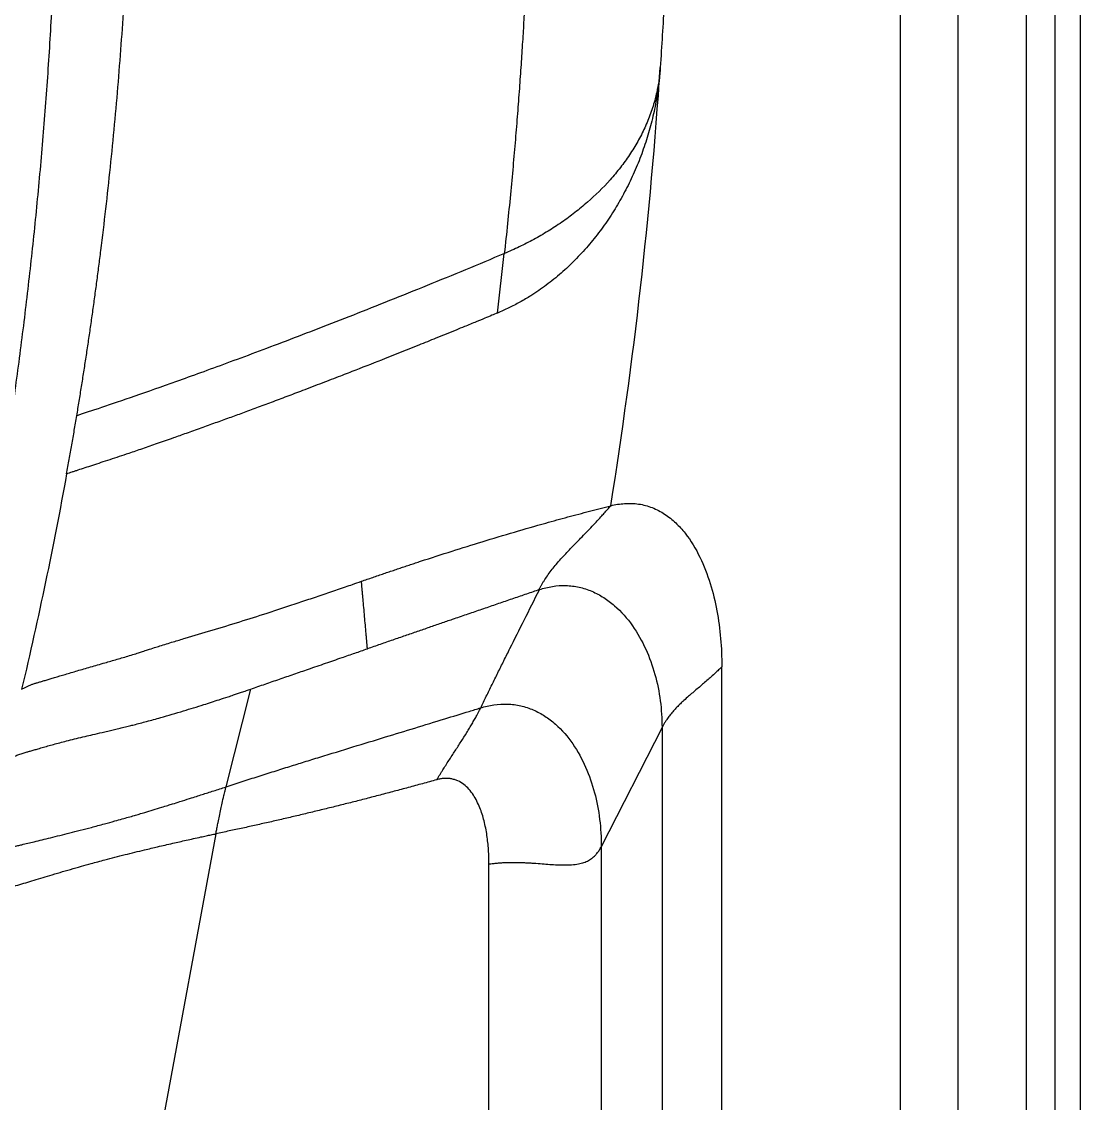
# Model space of a CAD drawing. Extents: x 526 to 610, y 679 to 808.
# Drawn here: x 602.64 to 610.24, y 713.94 to 721.71 of the extents above; entities that cross this region are included whole.
import ezdxf

# ---------------------------------------------------------------- set-up
doc = ezdxf.new("R2010")
doc.units = 0
doc.header["$MEASUREMENT"] = 0
doc.layers.add('1', color=4, linetype='Continuous')

# ---------------------------------------------------------------- blocks, each defined once
blk = doc.blocks.new('JETSETTER LX')
at = {"layer": '1', "color": 3, "linetype": 'Continuous', "lineweight": 25}
for p, q in [((82.8217, 33.9948), (82.8217, 4.8358)), ((83.2396, 4.327), (83.2396, 33.9948)), ((83.7311, 3.6938), (83.7305, 33.9948)), ((83.9335, 33.9948), (83.934, 3.4171)), ((81.0981, 24.5027), (81.0983, 24.5054)), ((79.928, 22.741), (79.9774, 23.168)), ((81.5406, 5.0708), (81.5406, 20.2004)), ((77.9774, 19.3373), (78.1559, 20.0398)), ((81.1107, 19.7632), (80.6744, 18.9076)), ((81.1107, 19.7632), (81.1107, 5.0708)), ((77.9045, 19.0001), (77.1964, 15.1843)), ((80.6744, 18.9076), (80.6744, 5.7041)), ((79.8669, 5.7041), (79.8669, 18.7825))]:
    blk.add_line(p, q, dxfattribs=at)
at = {"layer": '1', "color": 4, "linetype": 'Continuous', "lineweight": 25}
blk.add_line((84.1176, 3), (84.1176, 33.9948), dxfattribs=at)
at = {"layer": '1', "color": 3, "linetype": 'Continuous', "lineweight": 25}
for points, knots in [([(76.3436, 31.9002), (76.3492, 31.8663), (76.3604, 31.7985), (76.3767, 31.6969), (76.3927, 31.5955), (76.4083, 31.4943), (76.4236, 31.3933), (76.4385, 31.2926), (76.453, 31.192), (76.4671, 31.0916), (76.481, 30.9915), (76.4944, 30.8915), (76.5075, 30.7918), (76.5203, 30.6923), (76.5327, 30.593), (76.5447, 30.494), (76.5565, 30.3951), (76.5678, 30.2965), (76.5789, 30.1981), (76.5896, 30.1), (76.5999, 30.002), (76.61, 29.9043), (76.6197, 29.8069), (76.6291, 29.7096), (76.6381, 29.6126), (76.6469, 29.5159), (76.6553, 29.4193), (76.6634, 29.3231), (76.6712, 29.227), (76.6787, 29.1312), (76.6858, 29.0357), (76.6927, 28.9403), (76.6993, 28.8453), (76.7055, 28.7505), (76.7115, 28.6559), (76.7171, 28.5616), (76.7225, 28.4675), (76.7276, 28.3737), (76.7324, 28.2801), (76.7369, 28.1868), (76.7411, 28.0938), (76.745, 28.001), (76.7487, 27.9084), (76.7521, 27.8162), (76.7552, 27.7241), (76.758, 27.6324), (76.7606, 27.5409), (76.7628, 27.4496), (76.7649, 27.3587), (76.7666, 27.268), (76.7681, 27.1775), (76.7694, 27.0873), (76.7704, 26.9974), (76.7711, 26.9078), (76.7719, 26.7623), (76.7719, 26.5614), (76.7699, 26.3055), (76.7659, 26.0511), (76.7599, 25.7982), (76.752, 25.5469), (76.7422, 25.2971), (76.7306, 25.0489), (76.7172, 24.8021), (76.702, 24.5569), (76.6851, 24.3133), (76.6665, 24.0711), (76.6462, 23.8305), (76.6242, 23.5913), (76.6007, 23.3537), (76.5756, 23.1176), (76.549, 22.883), (76.5209, 22.6499), (76.4913, 22.4183), (76.4602, 22.1882), (76.4278, 21.9595), (76.4049, 21.8077), (76.3935, 21.732)], [0, 0, 0, 0, 0.010103, 0.020181, 0.030234, 0.040262, 0.050265, 0.060242, 0.070194, 0.08012, 0.090021, 0.099897, 0.109747, 0.119571, 0.12937, 0.139143, 0.148891, 0.158613, 0.168309, 0.177979, 0.187623, 0.197242, 0.206835, 0.216402, 0.225942, 0.235457, 0.244946, 0.254409, 0.263846, 0.273257, 0.282641, 0.292, 0.301332, 0.310639, 0.319919, 0.329172, 0.3384, 0.347601, 0.356776, 0.365925, 0.375047, 0.384144, 0.393213, 0.402257, 0.411274, 0.420265, 0.429229, 0.438167, 0.447078, 0.455963, 0.464822, 0.473654, 0.48246, 0.491239, 0.499993, 0.525205, 0.550268, 0.575184, 0.599953, 0.624577, 0.649058, 0.673397, 0.697595, 0.721655, 0.745576, 0.769361, 0.793011, 0.816527, 0.839911, 0.863164, 0.886287, 0.909282, 0.932149, 0.95489, 0.977507, 1, 1, 1, 1]), ([(76.9046, 22.0032), (76.9104, 22.0379), (76.9219, 22.1075), (76.9388, 22.2124), (76.9555, 22.3179), (76.9718, 22.4242), (76.9879, 22.5313), (77.0037, 22.6391), (77.0191, 22.7476), (77.0343, 22.8569), (77.0491, 22.967), (77.0636, 23.0778), (77.0984, 23.3515), (77.1489, 23.7927), (77.2055, 24.4004), (77.2494, 25.0119), (77.2801, 25.6224), (77.2977, 26.2292), (77.3023, 26.8297), (77.2942, 27.4265), (77.2735, 28.0257), (77.2396, 28.6315), (77.2028, 29.1046), (77.1717, 29.4431), (77.1516, 29.6449), (77.1301, 29.8464), (77.1072, 30.0474), (77.0829, 30.248), (77.0572, 30.4482), (77.0302, 30.6479), (77.0017, 30.8471), (76.9719, 31.0458), (76.9407, 31.2441), (76.9082, 31.4417), (76.8854, 31.5732), (76.874, 31.6389)], [0, 0, 0, 0, 0.010901, 0.021871, 0.032913, 0.044024, 0.055207, 0.066462, 0.077788, 0.089186, 0.100657, 0.112201, 0.123818, 0.186166, 0.249786, 0.312921, 0.37611, 0.439151, 0.501, 0.562147, 0.624054, 0.686711, 0.750108, 0.771077, 0.792024, 0.812946, 0.833843, 0.854714, 0.875558, 0.896374, 0.917161, 0.937918, 0.958645, 0.979339, 1, 1, 1, 1]), ([(79.9541, 30.474), (79.9581, 30.4394), (79.9661, 30.3702), (79.9777, 30.2664), (79.989, 30.1625), (79.9999, 30.0586), (80.0105, 29.9546), (80.0208, 29.8506), (80.0307, 29.7466), (80.0403, 29.6426), (80.0495, 29.5385), (80.0585, 29.4344), (80.067, 29.3303), (80.0753, 29.2261), (80.0832, 29.1219), (80.0907, 29.0177), (80.098, 28.9135), (80.1049, 28.8092), (80.1114, 28.7049), (80.1176, 28.6006), (80.1235, 28.4963), (80.1291, 28.392), (80.1343, 28.2876), (80.1391, 28.1832), (80.1437, 28.0789), (80.1479, 27.9745), (80.1517, 27.87), (80.1552, 27.7656), (80.1584, 27.6612), (80.1612, 27.5567), (80.1638, 27.4523), (80.1659, 27.3478), (80.1677, 27.2433), (80.1692, 27.1388), (80.1704, 27.0344), (80.1712, 26.9299), (80.1719, 26.7897), (80.1718, 26.5593), (80.1683, 26.1838), (80.1558, 25.6443), (80.1361, 25.1804), (80.1175, 24.8441), (80.1081, 24.6871), (80.0974, 24.5228), (80.0853, 24.351), (80.0718, 24.1719), (80.0566, 23.9853), (80.0398, 23.7914), (80.021, 23.5901), (80.0004, 23.3814), (79.9852, 23.24), (79.9774, 23.168)], [0, 0, 0, 0, 0.014271, 0.028542, 0.042813, 0.057084, 0.071355, 0.085626, 0.099898, 0.114169, 0.12844, 0.142711, 0.156982, 0.171253, 0.185524, 0.199796, 0.214067, 0.228338, 0.242609, 0.256881, 0.271152, 0.285423, 0.299694, 0.313966, 0.328237, 0.342509, 0.35678, 0.371051, 0.385323, 0.399594, 0.413866, 0.428137, 0.442409, 0.45668, 0.470952, 0.485224, 0.499495, 0.528369, 0.579656, 0.653354, 0.749463, 0.76991, 0.791381, 0.813875, 0.837393, 0.861935, 0.8875, 0.91409, 0.941703, 0.97034, 1, 1, 1, 1]), ([(81.0855, 29.1265), (81.0882, 29.0882), (81.0936, 29.0116), (81.1013, 28.8967), (81.1086, 28.7817), (81.1155, 28.6667), (81.122, 28.5517), (81.1281, 28.4367), (81.1338, 28.3216), (81.1391, 28.2065), (81.144, 28.0913), (81.1485, 27.9761), (81.1526, 27.8609), (81.1563, 27.7457), (81.1596, 27.6304), (81.1626, 27.5151), (81.1651, 27.3997), (81.1672, 27.2844), (81.1689, 27.169), (81.1703, 27.0535), (81.1712, 26.9381), (81.1719, 26.7839), (81.1718, 26.5909), (81.17, 26.3592), (81.1667, 26.1275), (81.1618, 25.8958), (81.1552, 25.6641), (81.1471, 25.4324), (81.1374, 25.2006), (81.126, 24.9689), (81.1132, 24.7371), (81.1033, 24.5826), (81.0983, 24.5054)], [0, 0, 0, 0, 0.024905, 0.049811, 0.074718, 0.099627, 0.124537, 0.14945, 0.174365, 0.199282, 0.224203, 0.249127, 0.274055, 0.298987, 0.323922, 0.348863, 0.373808, 0.398758, 0.423714, 0.448675, 0.473642, 0.498616, 0.548706, 0.598801, 0.648903, 0.699013, 0.749135, 0.799271, 0.849423, 0.899594, 0.949785, 1, 1, 1, 1]), ([(81.0981, 24.5027), (81.0975, 24.4934), (81.0962, 24.4748), (81.0937, 24.4469), (81.0909, 24.419), (81.0877, 24.3911), (81.0842, 24.3631), (81.0802, 24.3352), (81.0759, 24.3072), (81.0713, 24.2792), (81.0662, 24.2513), (81.0537, 24.1866), (81.0301, 24.0855), (80.9894, 23.9502), (80.9404, 23.8177), (80.8833, 23.6888), (80.8185, 23.5641), (80.7462, 23.4441), (80.6667, 23.3299), (80.5799, 23.2216), (80.4867, 23.1204), (80.3866, 23.0263), (80.2807, 22.9407), (80.1934, 22.8808), (80.1292, 22.8416), (80.0896, 22.819), (80.0498, 22.7976), (80.0096, 22.7774), (79.969, 22.7585), (79.9417, 22.7468), (79.928, 22.741)], [0, 0, 0, 0, 0.012545, 0.025108, 0.037693, 0.0503, 0.062932, 0.075589, 0.088275, 0.10099, 0.113737, 0.126517, 0.189679, 0.253256, 0.316478, 0.37975, 0.442794, 0.505476, 0.568133, 0.630068, 0.69226, 0.753519, 0.815415, 0.876385, 0.8972, 0.917907, 0.938524, 0.959066, 0.979553, 1, 1, 1, 1]), ([(81.0981, 24.5027), (81.0976, 24.4953), (81.0965, 24.4803), (81.0943, 24.4579), (81.0917, 24.4356), (81.0887, 24.4133), (81.0852, 24.3911), (81.0814, 24.3689), (81.0771, 24.3468), (81.0724, 24.3247), (81.0673, 24.3027), (81.0546, 24.2524), (81.0303, 24.1743), (80.9881, 24.0715), (80.9371, 23.9719), (80.8784, 23.8765), (80.8121, 23.7847), (80.7144, 23.6677), (80.6044, 23.5597), (80.4849, 23.4615), (80.3904, 23.3923), (80.2917, 23.328), (80.2068, 23.2789), (80.1373, 23.2421), (80.0846, 23.216), (80.0314, 23.1911), (79.9954, 23.1757), (79.9775, 23.168)], [0, 0, 0, 0, 0.0122682, 0.0245323, 0.0367961, 0.0490635, 0.0613382, 0.0736242, 0.0859254, 0.0982458, 0.1105892, 0.1229597, 0.1831798, 0.244313, 0.3046437, 0.3662651, 0.4274211, 0.4899749, 0.6156932, 0.6789395, 0.7432082, 0.8072474, 0.8716686, 0.9038214, 0.9359107, 0.9679604, 1, 1, 1, 1]), ([(79.9775, 23.168), (79.8845, 23.1289), (79.7914, 23.0901), (79.6061, 23.0135), (79.4217, 22.938), (79.1513, 22.8291), (78.9773, 22.7602), (78.7224, 22.66), (78.5605, 22.5975), (78.2567, 22.482), (77.9728, 22.3758), (77.6108, 22.2448), (77.3118, 22.14), (77.0735, 22.0589), (76.9542, 22.0194), (76.9047, 22.0032)], [0, 0, 0, 0, 0.0625, 0.0625, 0.125, 0.1875, 0.25, 0.25, 0.375, 0.375, 0.5, 0.625, 0.75, 0.875, 1, 1, 1, 1]), ([(79.928, 22.741), (79.9147, 22.7355), (79.8844, 22.723), (79.8338, 22.702), (79.768, 22.6749), (79.6994, 22.6467), (79.6024, 22.6071), (79.4928, 22.5625), (79.3221, 22.4936), (79.1287, 22.4167), (78.9418, 22.3431), (78.7912, 22.2849), (78.6631, 22.2359), (78.5349, 22.1867), (78.4133, 22.1404), (78.3031, 22.0991), (78.1966, 22.0595), (78.0957, 22.0222), (77.9969, 21.986), (77.8972, 21.95), (77.794, 21.9131), (77.6936, 21.8771), (77.5884, 21.8398), (77.4826, 21.8028), (77.3758, 21.7659), (77.2851, 21.7348), (77.2075, 21.7088), (77.1403, 21.6867), (77.0765, 21.6658), (77.0166, 21.6462), (76.9618, 21.6283), (76.9204, 21.6146), (76.8902, 21.6047), (76.869, 21.5977), (76.8495, 21.5914), (76.8377, 21.5876), (76.8319, 21.5857)], [0, 0, 0, 0, 0.009534, 0.021604, 0.036224, 0.056694, 0.071004, 0.106321, 0.136306, 0.196239, 0.250003, 0.278295, 0.312646, 0.350467, 0.380934, 0.412056, 0.442282, 0.471605, 0.500017, 0.530437, 0.562993, 0.597544, 0.628882, 0.67023, 0.71061, 0.750011, 0.780014, 0.810686, 0.842306, 0.873957, 0.906154, 0.937743, 0.953756, 0.969468, 0.984882, 1, 1, 1, 1]), ([(76.8319, 21.5857), (76.8381, 21.6204), (76.8507, 21.6897), (76.869, 21.794), (76.8871, 21.8985), (76.8988, 21.9683), (76.9046, 22.0032)], [0, 0, 0, 0, 0.249261, 0.499012, 0.749256, 1, 1, 1, 1]), ([(80.7422, 21.3566), (80.7748, 21.3649), (80.8083, 21.3702), (80.8755, 21.3747), (80.9094, 21.3739), (80.9761, 21.3641), (81.0417, 21.3465), (81.1315, 21.299), (81.2108, 21.2355), (81.2561, 21.1854), (81.3189, 21.1061), (81.3536, 21.0479), (81.4123, 20.9265), (81.4364, 20.8633), (81.4765, 20.7346), (81.4924, 20.669), (81.5297, 20.4702), (81.5406, 20.3352), (81.5406, 20.2004)], [0, 0, 0, 0, 0.0625, 0.0625, 0.125, 0.125, 0.1875, 0.25, 0.3125, 0.375, 0.375, 0.5, 0.5, 0.625, 0.625, 0.75, 0.75, 1, 1, 1, 1]), ([(78.9506, 20.8138), (78.9642, 20.8185), (78.9913, 20.828), (79.0318, 20.842), (79.0718, 20.8558), (79.1114, 20.8693), (79.1506, 20.8826), (79.1893, 20.8958), (79.2276, 20.9086), (79.2653, 20.9213), (79.3026, 20.9337), (79.3395, 20.9459), (79.4384, 20.9785), (79.5972, 21.0297), (79.8222, 21.0998), (80.0468, 21.1671), (80.2262, 21.2185), (80.3543, 21.2542), (80.4333, 21.2758), (80.5116, 21.2968), (80.5891, 21.3173), (80.6659, 21.3373), (80.7168, 21.3502), (80.7422, 21.3566)], [0, 0, 0, 0, 0.024254, 0.048162, 0.071724, 0.094941, 0.117813, 0.14034, 0.162523, 0.184361, 0.205855, 0.227006, 0.247814, 0.375939, 0.497065, 0.625055, 0.747706, 0.790953, 0.833723, 0.876014, 0.917824, 0.959153, 1, 1, 1, 1]), ([(80.2288, 20.7581), (80.2301, 20.7606), (80.2328, 20.7659), (80.2372, 20.7741), (80.2419, 20.7826), (80.2486, 20.7942), (80.2573, 20.8089), (80.2722, 20.8323), (80.2931, 20.8628), (80.3207, 20.8993), (80.3515, 20.937), (80.3947, 20.9867), (80.4417, 21.0368), (80.4895, 21.0863), (80.527, 21.1247), (80.5637, 21.1623), (80.6008, 21.2007), (80.6361, 21.2379), (80.6684, 21.2729), (80.696, 21.3035), (80.7195, 21.3301), (80.7347, 21.3479), (80.7422, 21.3566)], [0, 0, 0, 0, 0.014907, 0.030245, 0.046022, 0.062243, 0.093212, 0.124529, 0.184904, 0.249246, 0.308497, 0.374159, 0.499174, 0.561733, 0.624313, 0.692803, 0.749513, 0.814565, 0.874748, 0.917767, 0.959518, 1, 1, 1, 1]), ([(77.3294, 20.2938), (77.3357, 20.2959), (77.3513, 20.3012), (77.3794, 20.3106), (77.4174, 20.3231), (77.4592, 20.3364), (77.5201, 20.3554), (77.5935, 20.3779), (77.7172, 20.4148), (77.8753, 20.4617), (78.0721, 20.5215), (78.2807, 20.5882), (78.4606, 20.6474), (78.6124, 20.698), (78.7051, 20.7293), (78.7798, 20.7547), (78.834, 20.7733), (78.8911, 20.7931), (78.9292, 20.8063), (78.9506, 20.8138)], [0, 0, 0, 0, 0.014221, 0.035117, 0.062705, 0.098021, 0.125499, 0.19261, 0.25095, 0.375893, 0.50049, 0.617157, 0.750292, 0.813132, 0.875151, 0.905967, 0.937576, 0.964853, 1, 1, 1, 1]), ([(78.9937, 20.3291), (78.9934, 20.3328), (78.9927, 20.3401), (78.9917, 20.3513), (78.9907, 20.3625), (78.9897, 20.3737), (78.9888, 20.3849), (78.9878, 20.396), (78.9868, 20.4071), (78.9859, 20.4181), (78.9849, 20.429), (78.9826, 20.4553), (78.9788, 20.4983), (78.9734, 20.5603), (78.9678, 20.6233), (78.9631, 20.6746), (78.9597, 20.7128), (78.9574, 20.7383), (78.9551, 20.7637), (78.9528, 20.7888), (78.9514, 20.8055), (78.9506, 20.8138)], [0, 0, 0, 0, 0.030326, 0.059958, 0.0889, 0.117161, 0.144744, 0.171656, 0.197901, 0.223486, 0.248416, 0.272694, 0.401741, 0.525884, 0.649007, 0.766449, 0.813839, 0.860873, 0.907569, 0.95394, 1, 1, 1, 1]), ([(80.2298, 20.7537), (80.2144, 20.7485), (80.1836, 20.738), (80.1372, 20.7222), (80.0904, 20.7062), (80.0432, 20.6901), (79.9957, 20.6738), (79.9478, 20.6575), (79.8996, 20.641), (79.8511, 20.6243), (79.8022, 20.6076), (79.753, 20.5907), (79.7034, 20.5737), (79.6535, 20.5565), (79.5927, 20.5356), (79.5205, 20.5108), (79.4365, 20.4819), (79.3509, 20.4524), (79.2637, 20.4223), (79.175, 20.3917), (79.0847, 20.3606), (79.0243, 20.3397), (78.9937, 20.3291)], [0, 0, 0, 0, 0.036479, 0.073293, 0.110443, 0.147929, 0.185753, 0.223914, 0.262414, 0.301252, 0.340428, 0.379943, 0.419798, 0.459991, 0.500524, 0.56715, 0.635356, 0.70514, 0.776501, 0.849435, 0.923936, 1, 1, 1, 1]), ([(79.8074, 19.905), (79.8209, 19.9325), (79.8481, 19.9882), (79.8894, 20.0721), (79.9316, 20.1574), (79.9746, 20.244), (80.0375, 20.3704), (80.1227, 20.5404), (80.1933, 20.681), (80.2298, 20.7537)], [0, 0, 0, 0, 0.0962075, 0.1943774, 0.2944486, 0.39635, 0.5000001, 0.7412457, 1, 1, 1, 1]), ([(80.2298, 20.7538), (80.2601, 20.7641), (80.2912, 20.772), (80.3546, 20.7822), (80.3868, 20.7845), (80.4511, 20.7828), (80.5153, 20.7749), (80.6076, 20.7448), (80.6932, 20.699), (80.7447, 20.6599), (80.8177, 20.5964), (80.8605, 20.5475), (80.935, 20.4423), (80.9985, 20.3294), (81.0423, 20.2077), (81.0942, 20.0213), (81.1107, 19.8922), (81.1107, 19.7632)], [0, 0, 0, 0, 0.0625, 0.0625, 0.125, 0.125, 0.1875, 0.25, 0.3125, 0.375, 0.375, 0.5, 0.5, 0.625, 0.75, 0.75, 1, 1, 1, 1]), ([(76.6206, 20.0857), (76.6245, 20.0868), (76.6324, 20.0891), (76.6446, 20.0927), (76.6574, 20.0964), (76.6706, 20.1004), (76.6844, 20.1045), (76.6987, 20.1087), (76.7135, 20.1132), (76.7289, 20.1178), (76.7636, 20.1282), (76.8214, 20.1454), (76.9078, 20.1708), (77.0029, 20.1984), (77.0851, 20.2222), (77.1497, 20.2409), (77.1935, 20.2536), (77.2381, 20.2667), (77.2833, 20.28), (77.3141, 20.2892), (77.3294, 20.2938)], [0, 0, 0, 0, 0.024391, 0.049133, 0.074228, 0.099678, 0.125485, 0.15165, 0.178175, 0.20506, 0.232308, 0.356217, 0.483948, 0.613506, 0.743558, 0.795569, 0.847227, 0.898523, 0.94945, 1, 1, 1, 1]), ([(78.1559, 20.0398), (78.173, 20.0458), (78.207, 20.0577), (78.2754, 20.0814), (78.3613, 20.1111), (78.4651, 20.1469), (78.5757, 20.185), (78.6909, 20.2248), (78.8024, 20.2631), (78.9026, 20.2977), (78.9638, 20.3188), (78.9937, 20.3291)], [0, 0, 0, 0, 0.062506, 0.125013, 0.250027, 0.374639, 0.500031, 0.646986, 0.785716, 0.894993, 1, 1, 1, 1]), ([(81.5406, 20.2004), (81.5368, 20.1965), (81.529, 20.1886), (81.517, 20.1769), (81.5049, 20.1652), (81.4925, 20.1536), (81.4741, 20.1366), (81.449, 20.1141), (81.418, 20.0872), (81.3862, 20.0602), (81.3443, 20.025), (81.3012, 19.9884), (81.2629, 19.9538), (81.2351, 19.9273), (81.2108, 19.9026), (81.1866, 19.8757), (81.1648, 19.8489), (81.1468, 19.8241), (81.1325, 19.8021), (81.121, 19.7828), (81.1141, 19.7697), (81.1107, 19.7632)], [0, 0, 0, 0, 0.024412, 0.049063, 0.073957, 0.099096, 0.124485, 0.185107, 0.249027, 0.308441, 0.374246, 0.499976, 0.574331, 0.62575, 0.691742, 0.75097, 0.814941, 0.875516, 0.917698, 0.959188, 1, 1, 1, 1]), ([(76.5083, 20.0383), (76.5115, 20.0402), (76.5179, 20.0439), (76.5279, 20.0492), (76.538, 20.0543), (76.5481, 20.0591), (76.5584, 20.0636), (76.5687, 20.0679), (76.579, 20.0719), (76.5894, 20.0757), (76.5998, 20.0793), (76.6102, 20.0826), (76.6172, 20.0847), (76.6206, 20.0857)], [0, 0, 0, 0, 0.100287, 0.198756, 0.295386, 0.390157, 0.483051, 0.574049, 0.663133, 0.750286, 0.835492, 0.918735, 1, 1, 1, 1]), ([(77.2437, 19.7655), (77.2507, 19.7672), (77.2641, 19.7704), (77.2832, 19.7751), (77.3003, 19.7794), (77.3254, 19.7857), (77.3604, 19.7947), (77.4238, 19.8117), (77.5263, 19.8404), (77.6629, 19.8803), (77.8044, 19.9234), (77.9118, 19.958), (77.9834, 19.9815), (78.0274, 19.9961), (78.0598, 20.0069), (78.0907, 20.0172), (78.1227, 20.0282), (78.1451, 20.036), (78.1559, 20.0398)], [0, 0, 0, 0, 0.0263838, 0.0501163, 0.071196, 0.0896219, 0.1424634, 0.1982917, 0.3162794, 0.4999813, 0.6555446, 0.7703345, 0.8352261, 0.8750216, 0.9040548, 0.9330948, 0.9677999, 1, 1, 1, 1]), ([(77.9774, 19.3373), (78.0162, 19.35), (78.0932, 19.3752), (78.2083, 19.4123), (78.3222, 19.4486), (78.4324, 19.4833), (78.5419, 19.5174), (78.6932, 19.5641), (78.8882, 19.6237), (79.1155, 19.6934), (79.3356, 19.7607), (79.5361, 19.8218), (79.6942, 19.8701), (79.7801, 19.8965), (79.8074, 19.905)], [0, 0, 0, 0, 0.064071, 0.127384, 0.189962, 0.251818, 0.308649, 0.369721, 0.500008, 0.62789, 0.741788, 0.859794, 0.955285, 1, 1, 1, 1]), ([(79.4918, 19.3883), (79.4952, 19.3939), (79.5022, 19.4053), (79.5129, 19.4227), (79.524, 19.4404), (79.5383, 19.4633), (79.5568, 19.4924), (79.5789, 19.5268), (79.6015, 19.5616), (79.6308, 19.6066), (79.6669, 19.6621), (79.7015, 19.7169), (79.7274, 19.7594), (79.7461, 19.7909), (79.7634, 19.8211), (79.7779, 19.8475), (79.7896, 19.8695), (79.799, 19.8879), (79.8046, 19.8993), (79.8074, 19.905)], [0, 0, 0, 0, 0.029945, 0.060762, 0.09245, 0.125013, 0.183587, 0.250024, 0.312535, 0.375042, 0.500015, 0.624988, 0.689515, 0.749997, 0.814029, 0.874999, 0.917747, 0.959411, 1, 1, 1, 1]), ([(79.8074, 19.905), (79.8387, 19.9146), (79.8706, 19.9219), (79.935, 19.9311), (80, 19.9347), (80.0958, 19.9223), (80.1869, 19.8924), (80.2706, 19.8473), (80.3209, 19.8089), (80.3918, 19.7462), (80.4333, 19.6979), (80.5055, 19.5933), (80.5668, 19.4807), (80.6089, 19.3582), (80.6588, 19.17), (80.6744, 19.0388), (80.6744, 18.9076)], [0, 0, 0, 0, 0.0625, 0.0625, 0.125, 0.1875, 0.25, 0.3125, 0.375, 0.375, 0.5, 0.5, 0.625, 0.75, 0.75, 1, 1, 1, 1]), ([(76.5482, 19.5882), (76.5517, 19.5891), (76.5589, 19.5911), (76.5708, 19.5944), (76.5841, 19.5983), (76.6028, 19.6038), (76.6298, 19.6119), (76.6654, 19.6224), (76.706, 19.6339), (76.7488, 19.6457), (76.7948, 19.6579), (76.8458, 19.6709), (76.9025, 19.6849), (76.9611, 19.6989), (77.0224, 19.7133), (77.0768, 19.726), (77.1261, 19.7375), (77.1662, 19.747), (77.2051, 19.7563), (77.2311, 19.7625), (77.2437, 19.7655)], [0, 0, 0, 0, 0.021341, 0.045242, 0.071697, 0.100701, 0.153575, 0.222792, 0.291123, 0.359373, 0.428956, 0.503146, 0.583522, 0.666569, 0.737682, 0.81818, 0.866807, 0.913327, 0.957728, 1, 1, 1, 1]), ([(76.4164, 19.5365), (76.4212, 19.539), (76.4307, 19.544), (76.4452, 19.551), (76.4597, 19.5576), (76.4743, 19.5637), (76.4889, 19.5695), (76.5036, 19.5748), (76.5184, 19.5797), (76.5332, 19.5842), (76.5433, 19.5869), (76.5482, 19.5882)], [0, 0, 0, 0, 0.12195, 0.24119, 0.357706, 0.471496, 0.582573, 0.690951, 0.796637, 0.899647, 1, 1, 1, 1]), ([(79.4918, 19.3883), (79.4577, 19.3788), (79.3897, 19.36), (79.2877, 19.3323), (79.1862, 19.3051), (79.0851, 19.2784), (78.9845, 19.2523), (78.8842, 19.2267), (78.7844, 19.2016), (78.685, 19.1771), (78.586, 19.1531), (78.4874, 19.1296), (78.3892, 19.1067), (78.2915, 19.0843), (78.1942, 19.0624), (78.0973, 19.0411), (78.0008, 19.0203), (77.9365, 19.0068), (77.9045, 19.0001)], [0, 0, 0, 0, 0.06496, 0.129587, 0.193883, 0.257848, 0.321483, 0.384789, 0.447768, 0.51042, 0.572746, 0.634747, 0.696425, 0.757781, 0.818815, 0.879528, 0.939923, 1, 1, 1, 1]), ([(79.8669, 18.7825), (79.8669, 18.7911), (79.8668, 18.8083), (79.8661, 18.8341), (79.865, 18.8598), (79.863, 18.8943), (79.8594, 18.937), (79.8506, 19.0068), (79.8345, 19.0908), (79.8085, 19.1735), (79.7813, 19.2347), (79.7554, 19.2801), (79.7248, 19.3208), (79.6871, 19.3561), (79.6507, 19.378), (79.6186, 19.39), (79.5936, 19.396), (79.568, 19.3987), (79.5427, 19.3982), (79.5171, 19.3947), (79.5005, 19.3905), (79.4918, 19.3883)], [0, 0, 0, 0, 0.031469, 0.062799, 0.093997, 0.125073, 0.188727, 0.25014, 0.381497, 0.500153, 0.565156, 0.625175, 0.690431, 0.750098, 0.812496, 0.843886, 0.874994, 0.906048, 0.93749, 0.967339, 1, 1, 1, 1]), ([(75.9855, 18.7922), (75.9905, 18.7936), (76.0008, 18.7965), (76.0171, 18.801), (76.0347, 18.8057), (76.0536, 18.8107), (76.0741, 18.8159), (76.1086, 18.8246), (76.1586, 18.8371), (76.2119, 18.85), (76.2634, 18.8628), (76.3035, 18.8725), (76.3462, 18.8828), (76.3727, 18.8892), (76.3904, 18.8936), (76.4056, 18.8973), (76.4244, 18.9017), (76.45, 18.9079), (76.4793, 18.9147), (76.5135, 18.9229), (76.5523, 18.9324), (76.6006, 18.944), (76.6549, 18.9571), (76.7375, 18.9774), (76.8521, 19.0058), (76.9841, 19.0395), (77.0956, 19.0692), (77.1702, 19.0897), (77.2421, 19.1098), (77.3004, 19.1264), (77.3555, 19.1424), (77.3998, 19.1556), (77.4539, 19.1719), (77.5089, 19.1887), (77.5557, 19.2034), (77.5993, 19.2167), (77.6514, 19.2327), (77.7088, 19.251), (77.7618, 19.2682), (77.8054, 19.2821), (77.8467, 19.2953), (77.8891, 19.3088), (77.9328, 19.3228), (77.9624, 19.3325), (77.9774, 19.3373)], [0, 0, 0, 0, 0.018524, 0.037995, 0.058403, 0.079734, 0.101974, 0.125115, 0.18874, 0.250025, 0.268154, 0.31789, 0.345075, 0.363036, 0.374457, 0.382011, 0.394076, 0.412304, 0.432061, 0.449492, 0.474731, 0.500043, 0.53002, 0.560764, 0.623716, 0.68725, 0.722644, 0.749972, 0.768045, 0.79798, 0.809215, 0.822797, 0.841427, 0.861401, 0.874995, 0.885279, 0.901691, 0.922729, 0.937484, 0.949452, 0.961652, 0.974117, 0.986886, 1, 1, 1, 1]), ([(77.9045, 19.0001), (77.9055, 19.0053), (77.9074, 19.0158), (77.9105, 19.0318), (77.9136, 19.0481), (77.9169, 19.0649), (77.9221, 19.0913), (77.9298, 19.1294), (77.9395, 19.1753), (77.9504, 19.2247), (77.9604, 19.2686), (77.9691, 19.3048), (77.9743, 19.3256), (77.9767, 19.3348), (77.9774, 19.3374)], [0, 0, 0, 0, 0.042964, 0.087035, 0.132233, 0.178581, 0.226096, 0.353383, 0.499093, 0.622115, 0.791095, 0.904098, 0.973942, 1, 1, 1, 1]), ([(75.898, 18.4572), (75.9021, 18.4584), (75.9104, 18.4606), (75.9232, 18.4642), (75.9363, 18.4678), (75.9498, 18.4716), (75.9636, 18.4755), (75.9778, 18.4796), (75.9924, 18.4838), (76.0228, 18.4925), (76.0713, 18.5067), (76.1438, 18.5284), (76.2237, 18.5528), (76.3133, 18.5803), (76.4119, 18.6108), (76.503, 18.6384), (76.5822, 18.6622), (76.6445, 18.6811), (76.712, 18.7014), (76.8064, 18.7295), (76.9061, 18.7582), (77.0157, 18.7886), (77.1187, 18.8163), (77.2462, 18.8491), (77.3745, 18.8806), (77.4893, 18.908), (77.5892, 18.931), (77.6755, 18.9505), (77.7435, 18.9656), (77.7912, 18.976), (77.8337, 18.9851), (77.8696, 18.9928), (77.893, 18.9977), (77.9045, 19.0001)], [0, 0, 0, 0, 0.01591, 0.03176, 0.047549, 0.063277, 0.078941, 0.094538, 0.110068, 0.125528, 0.189061, 0.250687, 0.313356, 0.375362, 0.438296, 0.500021, 0.530714, 0.56294, 0.593008, 0.626359, 0.689776, 0.71668, 0.752852, 0.802858, 0.848106, 0.877045, 0.909676, 0.938366, 0.953409, 0.969076, 0.979842, 0.990152, 1, 1, 1, 1]), ([(79.8669, 18.7825), (79.8718, 18.7832), (79.8817, 18.7847), (79.8967, 18.7866), (79.912, 18.7884), (79.9276, 18.7899), (79.9435, 18.7912), (79.9596, 18.7923), (79.976, 18.7932), (80.0068, 18.7945), (80.0538, 18.795), (80.1044, 18.7937), (80.1455, 18.7918), (80.1852, 18.7895), (80.2343, 18.7859), (80.2911, 18.7816), (80.3459, 18.7778), (80.3986, 18.7757), (80.4499, 18.7762), (80.4976, 18.7807), (80.5395, 18.7899), (80.5745, 18.8036), (80.6021, 18.82), (80.6247, 18.8387), (80.6403, 18.8554), (80.6517, 18.8701), (80.6598, 18.8819), (80.6674, 18.8944), (80.6721, 18.9032), (80.6744, 18.9076)], [0, 0, 0, 0, 0.014671, 0.029609, 0.044817, 0.0603, 0.07606, 0.092101, 0.108427, 0.12504, 0.184537, 0.250066, 0.279852, 0.312578, 0.375074, 0.437567, 0.500059, 0.562558, 0.625062, 0.690682, 0.750045, 0.801125, 0.850011, 0.887691, 0.924991, 0.94385, 0.96261, 0.981312, 1, 1, 1, 1])]:
    blk.add_open_spline(points, degree=3, knots=knots, dxfattribs=at)
for points in [[(80.7422, 21.3566), (80.9087, 22.3956), (81.028, 23.4442), (81.0981, 24.5027)], [(76.8319, 21.5857), (76.7377, 21.0675), (76.6298, 20.5517), (76.5083, 20.0383)]]:
    blk.add_open_spline(points, degree=3, dxfattribs=at)

msp = doc.modelspace()

# ---------------------------------------------------------------- block references
at = {"layer": '1'}
msp.add_blockref('JETSETTER LX', (526.127, 696.8772), dxfattribs=at)

doc.saveas('drawing.dxf')
